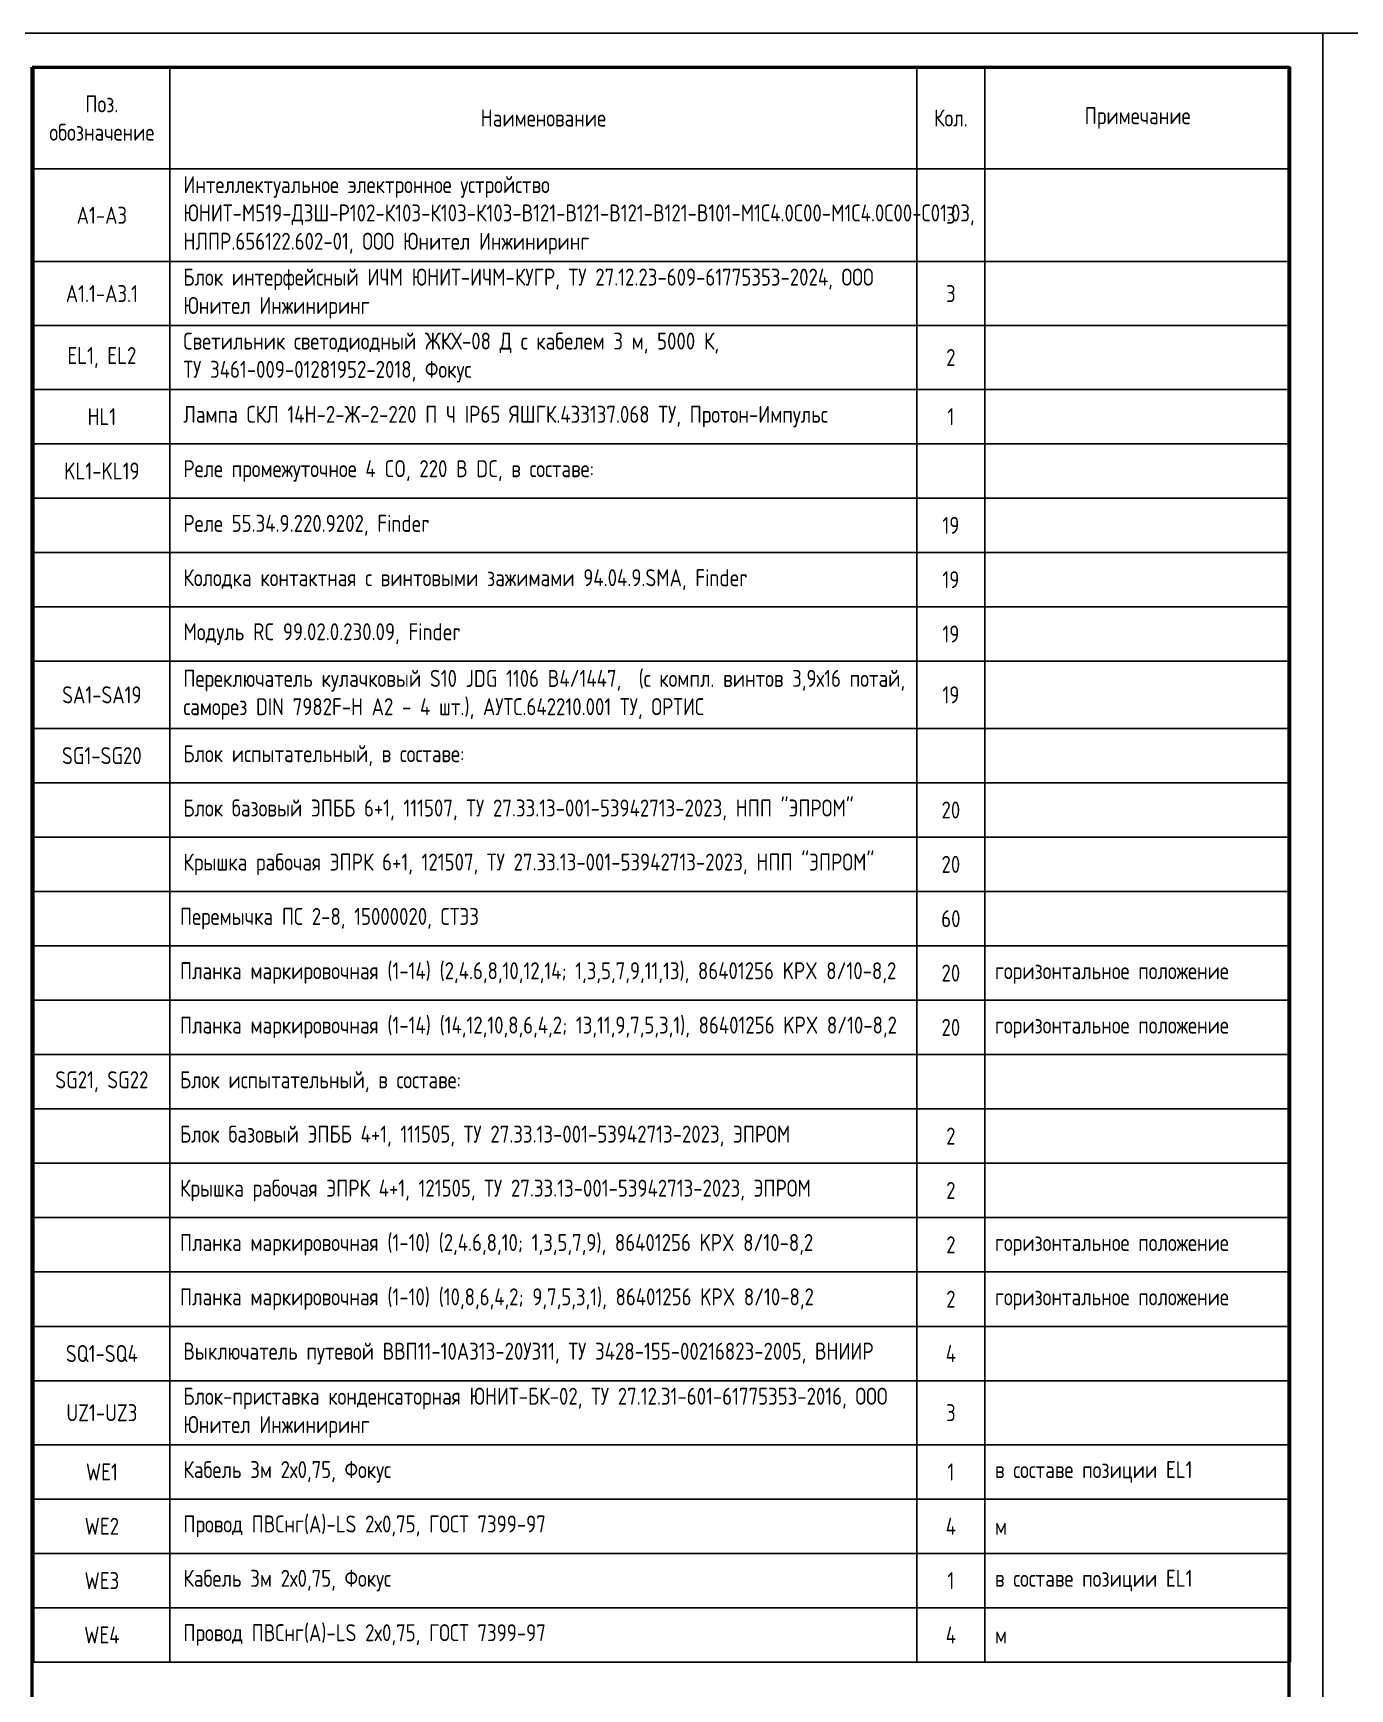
# Model space of a CAD drawing. Header units: millimetres. Extents: x -1612 to 9998, y -90 to 1220.
# Drawn here: x -399.9 to -206, y 53.3 to 297 of the extents above; entities that cross this region are included whole.
import ezdxf

# ---------------------------------------------------------------- set-up
doc = ezdxf.new("R2010")
doc.units = ezdxf.units.MM
doc.styles.add('Gost_type_A', font='GOST_A.TTF')

# ---------------------------------------------------------------- blocks, each defined once
blk = doc.blocks.new('*T17')
at = {"color": 0, "lineweight": -2, "transparency": 16777216}
for p, q in [((0, 0), (185, 0)), ((0, 0), (0, -15)), ((20, 0), (20, -15)), ((130, 0), (130, -15)), ((140, 0), (140, -15)), ((185, 0), (185, -15)), ((209.75, 0), (394.75, 0)), ((209.75, 0), (209.75, -15)), ((229.75, 0), (229.75, -15)), ((339.75, 0), (339.75, -15)), ((349.75, 0), (349.75, -15)), ((394.75, 0), (394.75, -15))]:
    blk.add_line(p, q, dxfattribs=at)
at = {"color": 0, "linetype": 'ByBlock', "lineweight": -2, "transparency": 16777216}
for p, q in [((0, -15), (185, -15)), ((0, -15), (0, -234.78)), ((20, -15), (20, -234.78)), ((130, -15), (130, -234.78)), ((140, -15), (140, -121.35)), ((185, -15), (185, -234.78)), ((209.75, -15), (394.75, -15)), ((209.75, -15), (209.75, -203.95)), ((229.75, -15), (229.75, -203.95)), ((339.75, -15), (339.75, -203.95)), ((349.75, -15), (349.75, -114.7)), ((394.75, -15), (394.75, -203.95)), ((209.75, -24.05), (394.75, -24.05)), ((0, -28.63), (185, -28.63)), ((209.75, -33.46), (394.75, -33.46)), ((0, -38.06), (185, -38.06)), ((209.75, -41.46), (394.75, -41.46)), ((0, -47.45), (185, -47.45)), ((209.75, -49.46), (394.75, -49.46)), ((0, -55.45), (185, -55.45)), ((209.75, -57.46), (394.75, -57.46)), ((0, -63.45), (185, -63.45)), ((209.75, -65.46), (394.75, -65.46)), ((0, -71.45), (185, -71.45)), ((209.75, -74.7), (394.75, -74.7)), ((0, -79.45), (185, -79.45)), ((209.75, -82.7), (394.75, -82.7)), ((0, -87.45), (185, -87.45)), ((209.75, -90.7), (394.75, -90.7)), ((0, -97.35), (185, -97.35)), ((209.75, -98.7), (394.75, -98.7)), ((0, -105.35), (185, -105.35)), ((209.75, -106.7), (394.75, -106.7)), ((0, -113.35), (185, -113.35)), ((209.75, -114.7), (394.75, -114.7)), ((349.75, -114.7), (349.75, -122.7)), ((0, -121.35), (185, -121.35)), ((140, -121.35), (140, -185.35)), ((209.75, -122.7), (394.75, -122.7)), ((349.75, -122.7), (349.75, -139.95)), ((0, -129.35), (185, -129.35)), ((209.75, -131.95), (394.75, -131.95)), ((0, -137.35), (185, -137.35)), ((209.75, -139.95), (394.75, -139.95)), ((349.75, -139.95), (349.75, -147.95)), ((0, -145.35), (185, -145.35)), ((209.75, -147.95), (394.75, -147.95)), ((349.75, -147.95), (349.75, -203.95)), ((0, -153.35), (185, -153.35)), ((209.75, -155.95), (394.75, -155.95)), ((0, -161.35), (185, -161.35)), ((209.75, -163.95), (394.75, -163.95)), ((0, -169.35), (185, -169.35)), ((209.75, -171.95), (394.75, -171.95)), ((0, -177.35), (185, -177.35)), ((209.75, -179.95), (394.75, -179.95)), ((0, -185.35), (185, -185.35)), ((140, -185.35), (140, -234.78)), ((209.75, -187.95), (394.75, -187.95)), ((0, -193.35), (185, -193.35)), ((209.75, -195.95), (394.75, -195.95)), ((0, -202.78), (185, -202.78)), ((209.75, -203.95), (394.75, -203.95)), ((0, -210.78), (185, -210.78)), ((0, -218.78), (185, -218.78)), ((0, -226.78), (185, -226.78)), ((0, -234.78), (185, -234.78))]:
    blk.add_line(p, q, dxfattribs=at)
at = {"transparency": 16777216, "char_height": 2.5, "style": 'Gost_type_A'}
for s, insert, width, attachment_point in [('Поз. обозначение', (10, -7.5), 17, 5), ('Поз. обозначение', (219.75, -7.5), 17, 5), ('Наименование', (75, -7.5), 107, 5), ('Кол.', (135, -7.5), 7, 5), ('Примечание', (162.5, -7.5), 42, 5), ('Наименование', (284.75, -7.5), 107, 5), ('Кол.', (344.75, -7.5), 7, 5), ('Примечание', (372.25, -7.5), 42, 5), ('Планка маркировочная (169-495), 86401217 KPX 6/10-6,2', (231.25, -118.7), 107, 4), ('Перемычка ПС 2-8, 15000020, СТЭЗ ', (21.5, -125.35), 107, 4), ('60', (135, -125.35), 7, 5), ('20', (135, -133.35), 7, 5), ('Планка маркировочная (1-14) (14,12,10,8,6,4,2; 13,11,9,7,5,3,1), 86401256 KPX 8/10-8,2', (21.5, -141.35), 107, 4), ('20', (135, -141.35), 7, 5), ('Планка маркировочная (496-525), 86401217 KPX 6/10-6,2', (231.25, -143.95), 107, 4), ('{\\C256;Блок испытательный, в составе:}', (21.5, -149.35), 107, 4), ('Блок базовый ЭПББ 4+1, 111505, ТУ 27.33.13-001-53942713-2023, ЭПРОМ', (21.5, -157.35), 107, 4), ('2', (135, -157.35), 7, 5), ('Крышка рабочая ЭПРК 4+1, 121505, ТУ 27.33.13-001-53942713-2023, ЭПРОМ', (21.5, -165.35), 107, 4), ('2', (135, -165.35), 7, 5), ('Планка маркировочная (1-10) (2,4.6,8,10; 1,3,5,7,9), 86401256 KPX 8/10-8,2', (21.5, -173.35), 107, 4), ('2', (135, -173.35), 7, 5), ('Планка маркировочная (1-10) (10,8,6,4,2; 9,7,5,3,1), 86401256 KPX 8/10-8,2', (21.5, -181.35), 107, 4), ('2', (135, -181.35), 7, 5)]:
    blk.add_mtext(s, dxfattribs=dict(at, insert=insert, width=width, attachment_point=attachment_point))
at = {"color": 0, "transparency": 16777216, "char_height": 2.5, "style": 'Gost_type_A'}
for s, insert, width, attachment_point in [('{\\C256;Интеллектуальное электронное устройство ЮНИТ-М519-ДЗШ-Р102-К103-К103-К103-В121-В121-В121-В121-В101-М1С4.0С00-М1С4.0С00-С01.03, НЛПР.656122.602-01, }ООО Юнител Инжиниринг', (22, -21.81), 106, 4), ('{\\C256;Патч-корд экранированный, категории 5е, FTP серый PC-FTP-RJ45-Cat.5e-1,5m-LSZH, 8871c, Cabeus}', (231.75, -19.52), 106, 4), ('WE5-WE7', (219.75, -19.52), 18, 5), ('3', (344.75, -19.52), 7, 5), ('A1-A3', (10, -21.81), 18, 5), ('3', (135, -21.81), 7, 5), ('{\\C256;Соединитель электрический RUT 6-RTK/S, HNT-090374, ТУ 27.33.13-001-54070557-2024, ГОСТ IEC 60947-7-1-2016, ОРТИС}', (231.75, -28.75), 106, 4), ('X:1-X:168', (219.75, -28.75), 18, 5), ('168', (344.75, -28.75), 7, 5), ('Блок интерфейсный ИЧМ ЮНИТ-ИЧМ-КУГР, ТУ 27.12.23-609-61775353-2024, ООО Юнител Инжиниринг', (22, -33.34), 106, 4), ('A1.1-A3.1', (10, -33.34), 18, 5), ('3', (135, -33.34), 7, 5), ('{\\C256;Пластина торцевая D-RUT 6-RTK, HNT-090665, ОРТИС}', (231.75, -37.46), 106, 4), ('22', (344.75, -37.46), 7, 5), ('EL1, EL2', (10, -42.75), 18, 5), ('Светильник светодиодный ЖКХ-08 Д с кабелем 3 м, 5000 К,\\PТУ 3461-009-01281952-2018, Фокус ', (22, -42.75), 106, 4), ('2', (135, -42.75), 7, 5), ('Перемычка коммутационная SB 2-RTK/S, HNT-090979, ОРТИС', (231.75, -45.46), 106, 4), ('60', (344.75, -45.46), 7, 5), ('HL1', (10, -51.45), 18, 5), ('{\\C256;Лампа СКЛ 14Н-2-Ж-2-220 П Ч IP65 ЯШГК.433137.068 ТУ, Протон-Импульс}', (22, -51.45), 106, 4), ('1', (135, -51.45), 7, 5), ('Перемычка FB 2-RTK/S, HNT-091821, ОРТИС', (231.75, -53.46), 106, 4), ('20', (344.75, -53.46), 7, 5), ('KL1-KL19', (10, -59.45), 18, 5), ('Реле промежуточное 4 CO, 220 В DC, в составе:', (22, -59.45), 106, 4), ('{\\C256;Планка маркировочная (1-168), 86401256 KPX 8/10-8,2}', (231.75, -61.46), 106, 4), ('1', (344.75, -61.46), 7, 5), ('вертикальное положение', (351.25, -61.46), 42, 4), ('Реле 55.34.9.220.9202, Finder', (22, -67.45), 106, 4), ('19', (135, -67.45), 7, 5), ('Соединитель электрический RPV 4-MT(-P), HNT-131560, ТУ 27.33.13-001-54070557-2024, ГОСТ IEC 60947-7-1-2016, ОРТИС ', (231.75, -70.08), 106, 4), ('X:169-X:495', (219.75, -70.08), 18, 5), ('327', (344.75, -70.08), 7, 5), ('Колодка контактная с винтовыми зажимами 94.04.9.SMA, Finder', (22, -75.45), 106, 4), ('19', (135, -75.45), 7, 5), ('Пластина торцевая D-RPV 4-MT(-P), HNT-131561, ОРТИС', (231.75, -78.7), 106, 4), ('{\\C256;14', (344.75, -78.7), 7, 5), ('Модуль RC 99.02.0.230.09, Finder', (22, -83.45), 106, 4), ('19', (135, -83.45), 7, 5), ('Перемычка FBS 2-6, HNT-091360, ОРТИС', (231.75, -86.7), 106, 4), ('{\\C256;7', (344.75, -86.7), 7, 5), ('{\\C256;Переключатель кулачковый S10 JDG 1106 B4/1447,  (с компл. винтов 3,9х16 потай, саморез DIN 7982F-H A2 - 4 шт.), АУТС.642210.001 ТУ, ОРТИС}', (22, -92.4), 106, 4), ('SA1-SA19', (10, -92.4), 16, 5), ('19', (135, -92.4), 6, 5), ('Перемычка FBS 3-6, HNT-091957, ОРТИС', (231.75, -94.7), 106, 4), ('{\\C256;1', (344.75, -94.7), 7, 5), ('{\\C256;Блок испытательный, в составе:}', (22, -101.35), 106, 4), ('SG1-SG20', (10, -101.35), 18, 5), ('Перемычка FBS 10-6, HNT-090688, ОРТИС', (231.75, -102.7), 106, 4), ('{\\C256;1', (344.75, -102.7), 7, 5), ('{\\C256;Блок базовый ЭПББ 6+1, 111507, ТУ 27.33.13-001-53942713-2023, НПП "ЭПРОМ"}', (22, -109.35), 106, 4), ('20', (135, -109.35), 7, 5), ('Перемычка FBS 20-6, HNT-133475, ОРТИС', (231.75, -110.7), 106, 4), ('{\\C256;2', (344.75, -110.7), 7, 5), ('{\\C256;Крышка рабочая ЭПРК 6+1, 121507, ТУ 27.33.13-001-53942713-2023, НПП "ЭПРОМ"}', (22, -117.35), 106, 4), ('20', (135, -117.35), 7, 5), ('1', (344.75, -118.7), 7, 5), ('вертикальное положение', (351.25, -118.7), 42, 4), ('X:496-X:525', (219.75, -127.33), 18, 5), ('30', (344.75, -127.33), 7, 5), ('{\\C256;Планка маркировочная} (1-14) (2,4.6,8,10,12,14; 1,3,5,7,9,11,13){\\C256;, 86401256 KPX 8/10-8,2}', (21.5, -133.35), 107, 4), ('горизонтальное положение', (141.5, -133.35), 42, 4), ('1', (344.75, -135.95), 7, 5), ('горизонтальное положение', (141.5, -141.35), 42, 4), ('1', (344.75, -143.95), 7, 5), ('вертикальное положение', (351.25, -143.95), 42, 4), ('SG21, SG22', (10, -149.35), 18, 5), ('горизонтальное положение', (141.5, -173.35), 42, 4), ('горизонтальное положение', (141.5, -181.35), 42, 4), ('SQ1-SQ4', (10, -189.35), 18, 5), ('{\\C256;Выключатель путевой ВВП11-10А313-20У311, ТУ 3428-155-00216823-2005, ВНИИР }', (22, -189.35), 106, 4), ('4', (135, -189.35), 7, 5), ('{\\C256;Блок-приставка конденсаторная ЮНИТ-БК-02, ТУ 27.12.31-601-61775353-2016, }ООО Юнител Инжиниринг', (22, -198.06), 106, 4), ('UZ1-UZ3', (10, -198.06), 18, 5), ('3', (135, -198.06), 7, 5), ('WE1', (10, -206.78), 18, 5), ('Кабель 3м 2х0,75, Фокус', (22, -206.78), 106, 4), ('1', (135, -206.78), 7, 5), ('{\\C256;в составе позиции} EL1', (141.5, -206.78), 42, 4), ('WE2', (10, -214.78), 18, 5), ('Провод ПВСнг(А)-LS 2х0,75, ГОСТ 7399-97', (22, -214.78), 106, 4), ('4', (135, -214.78), 7, 5), ('{\\C256;м}', (141.5, -214.78), 42, 4), ('WE3', (10, -222.78), 18, 5), ('Кабель 3м 2х0,75, Фокус', (22, -222.78), 106, 4), ('1', (135, -222.78), 7, 5), ('{\\C256;в составе позиции} EL1', (141.5, -222.78), 42, 4), ('Провод ПВСнг(А)-LS 2х0,75, ГОСТ 7399-97', (22, -230.78), 106, 4), ('WE4', (10, -230.78), 18, 5), ('4', (135, -230.78), 7, 5), ('{\\C256;м}', (141.5, -230.78), 42, 4)]:
    blk.add_mtext(s, dxfattribs=dict(at, insert=insert, width=width, attachment_point=attachment_point))
at = {"color": 1, "transparency": 16777216, "char_height": 2.5, "width": 106, "attachment_point": 4, "style": 'Gost_type_A'}
for s, insert in [('{\\C0;Соединитель электрический\\C256; RPV 4-MTD(-P),} {\\C256;HNT-140690, ТУ 27.33.13-001-54070557-2024, ГОСТ IEC 60947-7-1-2016, ОРТИС }', (231.75, -127.33)), ('{\\C0;Пластина торцевая D-RPV 4-MT(-P), HNT-131561, ОРТИС}', (231.75, -135.95))]:
    blk.add_mtext(s, dxfattribs=dict(at, insert=insert))
blk = doc.blocks.new('Формат_А4')
blk.add_lwpolyline([(0, 297), (0, 0), (-210, 0), (-210, 297)], close=True)
at = {"lineweight": 50}
blk.add_lwpolyline([(-190, 292), (-5, 292), (-5, 5), (-190, 5)], close=True, dxfattribs=at)

msp = doc.modelspace()

# ---------------------------------------------------------------- block references
for name, p in [('Формат_А4', (-210, 0)), ('Формат_А4', (0, 0)), ('*T17', (-399.75, 292))]:
    msp.add_blockref(name, p)

doc.saveas('drawing.dxf')
